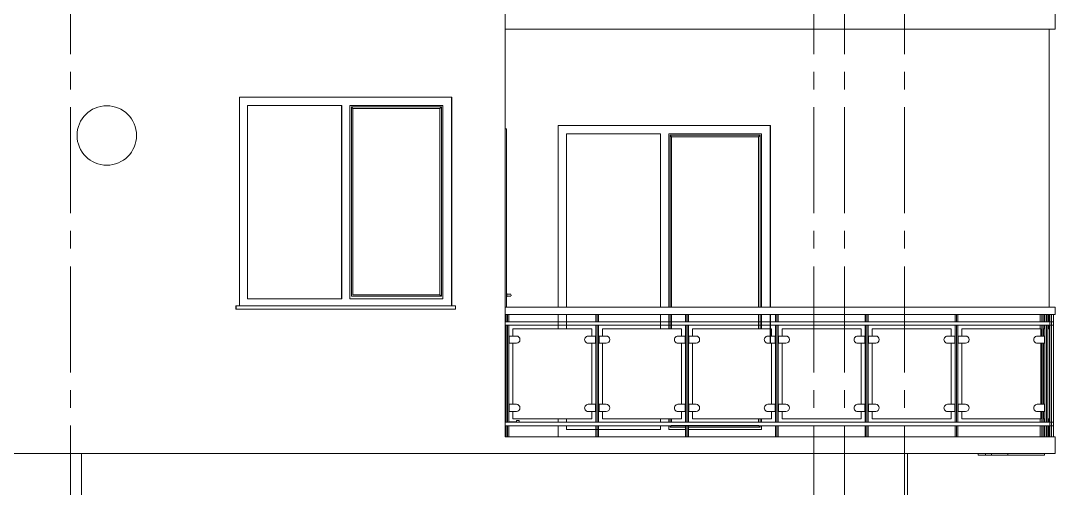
# Model space of a CAD drawing. Header units: millimetres. Extents: x 1373 to 40779, y 1939 to 6439.
# Drawn here: x 28348 to 29079, y 3839 to 4170 of the extents above; entities that cross this region are included whole.
import ezdxf

# ---------------------------------------------------------------- set-up
doc = ezdxf.new("R2010")
doc.units = ezdxf.units.MM
doc.linetypes.add('IMPORT-CENTER2', pattern=[112.5, 75, -12.5, 12.5, -12.5])
for name, color, linetype, lineweight in [('A-DOOR', 31, 'Continuous', 18), ('A-DOOR-FRAM', 31, 'Continuous', 18), ('A-FLOR', 192, 'Continuous', 30), ('A-FLOR-HRAL', 11, 'Continuous', 18), ('A-GLAZ', 151, 'Continuous', 18), ('A-WALL', 20, 'Continuous', 9), ('HESAPLAMALAR', 2, 'Continuous', 30), ('S-GRID', 252, 'IMPORT-CENTER2', 5)]:
    doc.layers.add(name, color=color, linetype=linetype, lineweight=lineweight)
doc.layers.add('Çember', color=7, linetype='Continuous')

# ---------------------------------------------------------------- blocks, each defined once
blk = doc.blocks.new('IJJJ')
at = {"layer": 'A-GLAZ'}
for p, q in [((28877.56, 4867.2), (28877.56, 4995.76)), ((28733.69, 4867.2), (28733.69, 4989.76)), ((28733.69, 4989.76), (28800.13, 4989.76)), ((28800.05, 4867.2), (28800.05, 4989.76)), ((28800.13, 4989.76), (28800.13, 4867.2)), ((28805.93, 4867.2), (28805.93, 4989.76)), ((28805.93, 4989.76), (28871.56, 4989.76)), ((28807.03, 4988.77), (28807.03, 4867.2)), ((28807.03, 4988.77), (28870.5, 4988.77)), ((28807.98, 4987.76), (28807.03, 4988.77)), ((28807.98, 4867.2), (28807.98, 4987.76)), ((28807.98, 4987.76), (28869.42, 4987.76)), ((28869.36, 4987.76), (28869.36, 4867.2)), ((28870.5, 4988.77), (28869.42, 4987.76)), ((28869.42, 4987.76), (28869.42, 4867.2)), ((28870.5, 4867.2), (28870.5, 4988.77)), ((28871.49, 4867.2), (28871.49, 4989.76)), ((28871.56, 4989.76), (28871.56, 4867.2)), ((28733.69, 4851.96), (28733.69, 4862.12)), ((28800.05, 4851.96), (28800.05, 4862.12)), ((28800.13, 4862.12), (28800.13, 4851.96)), ((28805.93, 4851.96), (28805.93, 4862.12)), ((28807.03, 4862.12), (28807.03, 4851.96)), ((28807.98, 4851.96), (28807.98, 4862.12)), ((28869.36, 4862.12), (28869.36, 4851.96)), ((28869.42, 4862.12), (28869.42, 4851.96)), ((28870.5, 4851.96), (28870.5, 4862.12)), ((28871.49, 4851.96), (28871.49, 4862.12)), ((28871.56, 4862.12), (28871.56, 4851.96)), ((28877.56, 4841.8), (28877.56, 4862.12)), ((28733.69, 4785.92), (28733.69, 4788.46)), ((28800.05, 4785.92), (28800.05, 4788.46)), ((28800.13, 4788.46), (28800.13, 4785.92)), ((28805.93, 4785.92), (28805.93, 4788.46)), ((28807.03, 4788.46), (28807.03, 4785.92)), ((28807.98, 4785.92), (28807.98, 4788.46)), ((28869.36, 4788.46), (28869.36, 4785.92)), ((28869.42, 4788.46), (28869.42, 4785.92)), ((28870.5, 4785.92), (28870.5, 4788.46)), ((28871.49, 4785.92), (28871.49, 4788.46)), ((28871.56, 4788.46), (28871.56, 4785.92)), ((28733.69, 4780.76), (28733.69, 4783.38)), ((28800.13, 4780.76), (28733.69, 4780.76)), ((28800.05, 4780.76), (28800.05, 4783.38)), ((28800.13, 4783.38), (28800.13, 4780.76)), ((28805.93, 4780.76), (28805.93, 4783.38)), ((28817.94, 4780.76), (28805.93, 4780.76)), ((28807.03, 4782.54), (28807.98, 4783.56)), ((28807.03, 4783.38), (28807.03, 4782.54)), ((28807.03, 4782.54), (28817.94, 4782.54)), ((28869.42, 4783.56), (28807.98, 4783.56)), ((28819.84, 4782.54), (28870.5, 4782.54)), ((28871.56, 4780.76), (28819.84, 4780.76)), ((28870.5, 4782.54), (28869.42, 4783.56)), ((28870.5, 4782.54), (28870.5, 4783.38)), ((28871.49, 4780.76), (28871.49, 4783.38)), ((28871.56, 4783.38), (28871.56, 4780.76))]:
    blk.add_line(p, q, dxfattribs=at)
at = {"layer": 'A-WALL'}
for p, q in [((28727.95, 4995.76), (28877.81, 4995.76)), ((28727.95, 4867.2), (28727.95, 4995.76)), ((28877.81, 4995.76), (28877.81, 4867.2)), ((28727.95, 4851.96), (28727.95, 4862.12)), ((28877.81, 4862.12), (28877.81, 4841.8)), ((28727.95, 4785.92), (28727.95, 4788.46)), ((28727.95, 4775.76), (28727.95, 4783.38))]:
    blk.add_line(p, q, dxfattribs=at)

msp = doc.modelspace()

# ---------------------------------------------------------------- linework, layer by layer
at = {"layer": 'A-DOOR'}
for p, q in [((28691.56, 3975.76), (28691.56, 3976.98)), ((28693.06, 3976.46), (28691.56, 3976.46)), ((28691.56, 3974.54), (28691.56, 3975.76)), ((28691.56, 3975.06), (28693.06, 3975.06)), ((28693.07, 3976.46), (28693.06, 3976.46)), ((28693.06, 3975.06), (28693.1, 3975.06)), ((28693.11, 3976.46), (28693.07, 3976.46)), ((28693.1, 3975.06), (28693.14, 3975.06)), ((28693.15, 3976.46), (28693.11, 3976.46)), ((28693.14, 3975.06), (28693.18, 3975.06)), ((28693.19, 3976.46), (28693.15, 3976.46)), ((28693.18, 3975.06), (28693.22, 3975.06)), ((28693.23, 3976.46), (28693.19, 3976.46)), ((28693.22, 3975.06), (28693.26, 3975.06)), ((28693.27, 3976.46), (28693.23, 3976.46)), ((28693.26, 3975.06), (28693.29, 3975.06)), ((28693.31, 3976.46), (28693.27, 3976.46)), ((28693.29, 3975.06), (28693.33, 3975.06)), ((28693.34, 3976.46), (28693.31, 3976.46)), ((28693.33, 3975.06), (28693.37, 3975.06)), ((28693.38, 3976.46), (28693.34, 3976.46)), ((28693.37, 3975.06), (28693.41, 3975.06)), ((28693.42, 3976.46), (28693.38, 3976.46)), ((28693.41, 3975.06), (28693.45, 3975.06)), ((28693.46, 3976.46), (28693.42, 3976.46)), ((28693.45, 3975.06), (28693.48, 3975.06)), ((28693.49, 3976.46), (28693.46, 3976.46)), ((28693.48, 3975.06), (28693.52, 3975.06)), ((28693.53, 3976.46), (28693.49, 3976.46)), ((28693.52, 3975.06), (28693.55, 3975.06)), ((28693.56, 3976.46), (28693.53, 3976.46)), ((28693.55, 3975.06), (28693.59, 3975.06)), ((28693.6, 3976.46), (28693.56, 3976.46)), ((28693.59, 3975.06), (28693.62, 3975.06)), ((28693.63, 3976.46), (28693.6, 3976.46)), ((28693.62, 3975.06), (28693.65, 3975.06)), ((28693.66, 3976.46), (28693.63, 3976.46)), ((28693.65, 3975.06), (28693.69, 3975.06)), ((28693.69, 3976.46), (28693.66, 3976.46)), ((28693.72, 3976.46), (28693.69, 3976.46)), ((28693.69, 3975.06), (28693.72, 3975.06)), ((28693.75, 3976.46), (28693.72, 3976.46)), ((28693.72, 3975.06), (28693.75, 3975.06)), ((28693.78, 3976.46), (28693.75, 3976.46)), ((28693.75, 3975.06), (28693.77, 3975.06)), ((28693.77, 3975.06), (28693.8, 3975.06)), ((28693.81, 3976.46), (28693.78, 3976.46)), ((28693.8, 3975.06), (28693.83, 3975.06)), ((28693.83, 3976.46), (28693.81, 3976.46)), ((28693.86, 3976.46), (28693.83, 3976.46)), ((28693.83, 3975.06), (28693.85, 3975.06)), ((28693.85, 3975.06), (28693.88, 3975.06)), ((28693.88, 3976.46), (28693.86, 3976.46)), ((28693.9, 3976.46), (28693.88, 3976.46)), ((28693.88, 3975.06), (28693.9, 3975.06)), ((28693.93, 3976.46), (28693.9, 3976.46)), ((28693.9, 3975.06), (28693.92, 3975.06)), ((28693.92, 3975.06), (28693.94, 3975.06)), ((28693.94, 3976.46), (28693.93, 3976.46)), ((28693.96, 3976.46), (28693.94, 3976.46)), ((28693.94, 3975.06), (28693.96, 3975.06)), ((28693.98, 3976.46), (28693.96, 3976.46)), ((28693.96, 3975.06), (28693.97, 3975.06)), ((28693.97, 3975.06), (28693.99, 3975.06)), ((28693.99, 3976.46), (28693.98, 3976.46)), ((28694.01, 3976.46), (28693.99, 3976.46)), ((28693.99, 3975.06), (28694, 3975.06)), ((28694, 3975.06), (28694.02, 3975.06)), ((28694.02, 3976.46), (28694.01, 3976.46)), ((28694.03, 3976.46), (28694.02, 3976.46)), ((28694.02, 3975.06), (28694.03, 3975.06)), ((28694.04, 3976.46), (28694.03, 3976.46)), ((28694.03, 3975.06), (28694.04, 3975.06)), ((28694.05, 3976.46), (28694.04, 3976.46)), ((28694.04, 3976.46), (28694.04, 3976.46)), ((28694.04, 3975.06), (28694.04, 3975.06)), ((28694.04, 3975.06), (28694.05, 3975.06)), ((28694.06, 3976.46), (28694.05, 3976.46)), ((28694.05, 3976.46), (28694.05, 3976.46)), ((28694.05, 3975.06), (28694.05, 3975.06)), ((28694.05, 3975.06), (28694.06, 3975.06)), ((28694.06, 3976.46), (28694.06, 3976.46)), ((28694.06, 3975.06), (28694.06, 3975.06)), ((28700.46, 3887.26), (28698.46, 3887.26)), ((28698.46, 3887.26), (28698.46, 3885.94)), ((28700.46, 3887.26), (28700.46, 3885.94)), ((28698.46, 3886.26), (28692.96, 3886.26))]:
    msp.add_line(p, q, dxfattribs=at)
for start, end in [(60, 105), (255, 300), (0, 30), (330, 0)]:
    msp.add_arc((28694.06, 3975.76), 0.7, start, end, dxfattribs=at)
at = {"layer": 'A-DOOR-FRAM'}
for q in [(28690.46, 4093.26), (28691.46, 3967.24)]:
    msp.add_line((28691.46, 4093.26), q, dxfattribs=at)
at = {"layer": 'A-FLOR', "color": 1, "lineweight": 20}
for p, q in [((29078.98, 4175.76), (29078.98, 4163.76)), ((29078.98, 4163.76), (28690.46, 4163.76)), ((28690.46, 3875.76), (29078.98, 3875.76)), ((29078.98, 3875.76), (29078.98, 3863.76)), ((29078.98, 3863.76), (27240.7, 3863.76))]:
    msp.add_line(p, q, dxfattribs=at)
at = {"layer": 'A-FLOR-HRAL'}
for p, q in [((28690.46, 3967.2), (29078.98, 3967.2)), ((28690.46, 3962.12), (29078.98, 3962.12)), ((28690.47, 3875.76), (28690.47, 3962.12)), ((28690.98, 3957.04), (28690.98, 3962.12)), ((28691.06, 3957.04), (28691.06, 3962.12)), ((28692.96, 3962.12), (28692.96, 3957.04)), ((28754.42, 3957.04), (28754.42, 3962.12)), ((28754.5, 3957.04), (28754.5, 3962.12)), ((28756.4, 3962.12), (28756.4, 3957.04)), ((28817.86, 3957.04), (28817.86, 3962.12)), ((28817.94, 3957.04), (28817.94, 3962.12)), ((28819.84, 3962.12), (28819.84, 3957.04)), ((28881.3, 3957.04), (28881.3, 3962.12)), ((28881.38, 3957.04), (28881.38, 3962.12)), ((28883.28, 3962.12), (28883.28, 3957.04)), ((28944.74, 3957.04), (28944.74, 3962.12)), ((28944.82, 3957.04), (28944.82, 3962.12)), ((28946.72, 3962.12), (28946.72, 3957.04)), ((29008.18, 3957.04), (29008.18, 3962.12)), ((29008.26, 3957.04), (29008.26, 3962.12)), ((29010.16, 3962.12), (29010.16, 3957.04)), ((29068.34, 3957.04), (29068.34, 3962.12)), ((29069.47, 3957.04), (29069.47, 3962.12)), ((29069.55, 3957.04), (29069.55, 3962.12)), ((29071.46, 3957.04), (29071.46, 3962.12)), ((29071.62, 3957.04), (29071.62, 3962.12)), ((29071.7, 3957.04), (29071.7, 3962.12)), ((29073.6, 3962.12), (29073.6, 3957.04)), ((29074.22, 3957.04), (29074.22, 3962.12)), ((29074.99, 3957.04), (29074.99, 3962.12)), ((29075.07, 3962.12), (29075.07, 3875.76)), ((29076.4, 3875.76), (29076.4, 3962.12)), ((29077.61, 3875.76), (29077.61, 3962.12)), ((29078.98, 3967.2), (29078.98, 3962.12)), ((28690.46, 3957.04), (29077.66, 3957.04)), ((28690.46, 3954.5), (29077.66, 3954.5)), ((28690.98, 3885.92), (28690.98, 3954.5)), ((28691.06, 3885.92), (28691.06, 3954.5)), ((28692.96, 3954.5), (28692.96, 3885.92)), ((28754.42, 3885.92), (28754.42, 3954.5)), ((28754.5, 3885.92), (28754.5, 3954.5)), ((28756.4, 3954.5), (28756.4, 3885.92)), ((28817.86, 3885.92), (28817.86, 3954.5)), ((28817.94, 3885.92), (28817.94, 3954.5)), ((28819.84, 3954.5), (28819.84, 3885.92)), ((28881.3, 3885.92), (28881.3, 3954.5)), ((28881.38, 3885.92), (28881.38, 3954.5)), ((28883.28, 3954.5), (28883.28, 3885.92)), ((28944.74, 3885.92), (28944.74, 3954.5)), ((28944.82, 3885.92), (28944.82, 3954.5)), ((28946.72, 3954.5), (28946.72, 3885.92)), ((29008.18, 3885.92), (29008.18, 3954.5)), ((29008.26, 3885.92), (29008.26, 3954.5)), ((29010.16, 3954.5), (29010.16, 3885.92)), ((29068.34, 3951.96), (29068.34, 3954.5)), ((29069.47, 3946.88), (29069.47, 3954.5)), ((29069.55, 3946.88), (29069.55, 3954.5)), ((29071.46, 3951.96), (29071.46, 3954.5)), ((29071.62, 3885.92), (29071.62, 3954.5)), ((29071.7, 3885.92), (29071.7, 3954.5)), ((29073.6, 3954.5), (29073.6, 3885.92)), ((29074.22, 3951.96), (29074.22, 3954.5)), ((29074.99, 3885.92), (29074.99, 3954.5)), ((29077.66, 3957.04), (29077.66, 3954.5)), ((28693.21, 3941.8), (28693.21, 3946.88)), ((28693.21, 3946.88), (28693.29, 3946.88)), ((28698.37, 3946.88), (28693.29, 3946.88)), ((28693.29, 3946.88), (28693.29, 3941.8)), ((28695.78, 3946.88), (28695.78, 3951.96)), ((28695.78, 3951.96), (28695.8, 3951.96)), ((28751.63, 3951.96), (28695.8, 3951.96)), ((28695.8, 3951.96), (28695.8, 3946.88)), ((28749.12, 3946.88), (28749.04, 3946.88)), ((28754.2, 3946.88), (28749.12, 3946.88)), ((28751.63, 3946.88), (28751.63, 3951.96)), ((28754.2, 3941.8), (28754.2, 3946.88)), ((28756.65, 3941.8), (28756.65, 3946.88)), ((28756.65, 3946.88), (28756.73, 3946.88)), ((28761.81, 3946.88), (28756.73, 3946.88)), ((28756.73, 3946.88), (28756.73, 3941.8)), ((28759.22, 3946.88), (28759.22, 3951.96)), ((28759.22, 3951.96), (28759.24, 3951.96)), ((28815.07, 3951.96), (28759.24, 3951.96)), ((28759.24, 3951.96), (28759.24, 3946.88)), ((28812.56, 3946.88), (28812.48, 3946.88)), ((28817.64, 3946.88), (28812.56, 3946.88)), ((28815.07, 3946.88), (28815.07, 3951.96)), ((28817.64, 3941.8), (28817.64, 3946.88)), ((28820.09, 3941.8), (28820.09, 3946.88)), ((28820.09, 3946.88), (28820.17, 3946.88)), ((28825.25, 3946.88), (28820.17, 3946.88)), ((28820.17, 3946.88), (28820.17, 3941.8)), ((28822.66, 3946.88), (28822.66, 3951.96)), ((28822.66, 3951.96), (28822.68, 3951.96)), ((28878.51, 3951.96), (28822.68, 3951.96)), ((28822.68, 3951.96), (28822.68, 3946.88)), ((28876, 3946.88), (28875.92, 3946.88)), ((28881.08, 3946.88), (28876, 3946.88)), ((28878.51, 3946.88), (28878.51, 3951.96)), ((28881.08, 3941.8), (28881.08, 3946.88)), ((28883.53, 3941.8), (28883.53, 3946.88)), ((28883.53, 3946.88), (28883.61, 3946.88)), ((28888.69, 3946.88), (28883.61, 3946.88)), ((28883.61, 3946.88), (28883.61, 3941.8)), ((28886.1, 3946.88), (28886.1, 3951.96)), ((28886.1, 3951.96), (28886.12, 3951.96)), ((28941.95, 3951.96), (28886.12, 3951.96)), ((28886.12, 3951.96), (28886.12, 3946.88)), ((28939.44, 3946.88), (28939.36, 3946.88)), ((28944.52, 3946.88), (28939.44, 3946.88)), ((28941.95, 3946.88), (28941.95, 3951.96)), ((28944.52, 3941.8), (28944.52, 3946.88)), ((28946.97, 3941.8), (28946.97, 3946.88)), ((28946.97, 3946.88), (28947.05, 3946.88)), ((28952.13, 3946.88), (28947.05, 3946.88)), ((28947.05, 3946.88), (28947.05, 3941.8)), ((28949.54, 3946.88), (28949.54, 3951.96)), ((28949.54, 3951.96), (28949.56, 3951.96)), ((29005.39, 3951.96), (28949.56, 3951.96)), ((28949.56, 3951.96), (28949.56, 3946.88)), ((29002.88, 3946.88), (29002.8, 3946.88)), ((29007.96, 3946.88), (29002.88, 3946.88)), ((29005.39, 3946.88), (29005.39, 3951.96)), ((29007.96, 3941.8), (29007.96, 3946.88)), ((29010.41, 3941.8), (29010.41, 3946.88)), ((29010.41, 3946.88), (29010.49, 3946.88)), ((29015.57, 3946.88), (29010.49, 3946.88)), ((29010.49, 3946.88), (29010.49, 3941.8)), ((29012.98, 3946.88), (29012.98, 3951.96)), ((29012.98, 3951.96), (29013, 3951.96)), ((29068.83, 3951.96), (29013, 3951.96)), ((29013, 3951.96), (29013, 3946.88)), ((29066.32, 3946.88), (29066.24, 3946.88)), ((29071.4, 3946.88), (29066.32, 3946.88)), ((29068.83, 3946.88), (29068.83, 3951.96)), ((29070.63, 3951.96), (29070.63, 3946.88)), ((29071.62, 3951.96), (29070.63, 3951.96)), ((29071.4, 3941.8), (29071.4, 3946.88)), ((29074.99, 3951.96), (29073.6, 3951.96)), ((28693.21, 3941.8), (28693.29, 3941.8)), ((28693.29, 3941.8), (28698.37, 3941.8)), ((28695.78, 3898.62), (28695.78, 3941.8)), ((28695.8, 3941.8), (28695.8, 3898.62)), ((28749.04, 3941.8), (28749.12, 3941.8)), ((28749.12, 3941.8), (28754.2, 3941.8)), ((28751.63, 3898.62), (28751.63, 3941.8)), ((28756.65, 3941.8), (28756.73, 3941.8)), ((28756.73, 3941.8), (28761.81, 3941.8)), ((28759.22, 3898.62), (28759.22, 3941.8)), ((28759.24, 3941.8), (28759.24, 3898.62)), ((28812.48, 3941.8), (28812.56, 3941.8)), ((28812.56, 3941.8), (28817.64, 3941.8)), ((28815.07, 3898.62), (28815.07, 3941.8)), ((28820.09, 3941.8), (28820.17, 3941.8)), ((28820.17, 3941.8), (28825.25, 3941.8)), ((28822.66, 3898.62), (28822.66, 3941.8)), ((28822.68, 3941.8), (28822.68, 3898.62)), ((28875.92, 3941.8), (28876, 3941.8)), ((28876, 3941.8), (28881.08, 3941.8)), ((28878.51, 3898.62), (28878.51, 3941.8)), ((28883.53, 3941.8), (28883.61, 3941.8)), ((28883.61, 3941.8), (28888.69, 3941.8)), ((28886.1, 3898.62), (28886.1, 3941.8)), ((28886.12, 3941.8), (28886.12, 3898.62)), ((28939.36, 3941.8), (28939.44, 3941.8)), ((28939.44, 3941.8), (28944.52, 3941.8)), ((28941.95, 3898.62), (28941.95, 3941.8)), ((28946.97, 3941.8), (28947.05, 3941.8)), ((28947.05, 3941.8), (28952.13, 3941.8)), ((28949.54, 3898.62), (28949.54, 3941.8)), ((28949.56, 3941.8), (28949.56, 3898.62)), ((29002.8, 3941.8), (29002.88, 3941.8)), ((29002.88, 3941.8), (29007.96, 3941.8)), ((29005.39, 3898.62), (29005.39, 3941.8)), ((29010.41, 3941.8), (29010.49, 3941.8)), ((29010.49, 3941.8), (29015.57, 3941.8)), ((29012.98, 3898.62), (29012.98, 3941.8)), ((29013, 3941.8), (29013, 3898.62)), ((29066.24, 3941.8), (29066.32, 3941.8)), ((29066.32, 3941.8), (29071.4, 3941.8)), ((29068.83, 3898.62), (29068.83, 3941.8)), ((29069.47, 3898.62), (29069.47, 3941.8)), ((29069.55, 3898.62), (29069.55, 3941.8)), ((29070.63, 3941.8), (29070.63, 3898.62)), ((28693.21, 3893.54), (28693.21, 3898.62)), ((28693.21, 3898.62), (28693.29, 3898.62)), ((28698.37, 3898.62), (28693.29, 3898.62)), ((28693.29, 3898.62), (28693.29, 3893.54)), ((28749.12, 3898.62), (28749.04, 3898.62)), ((28754.2, 3898.62), (28749.12, 3898.62)), ((28754.2, 3893.54), (28754.2, 3898.62)), ((28756.65, 3893.54), (28756.65, 3898.62)), ((28756.65, 3898.62), (28756.73, 3898.62)), ((28761.81, 3898.62), (28756.73, 3898.62)), ((28756.73, 3898.62), (28756.73, 3893.54)), ((28812.56, 3898.62), (28812.48, 3898.62)), ((28817.64, 3898.62), (28812.56, 3898.62)), ((28817.64, 3893.54), (28817.64, 3898.62)), ((28820.09, 3893.54), (28820.09, 3898.62)), ((28820.09, 3898.62), (28820.17, 3898.62)), ((28825.25, 3898.62), (28820.17, 3898.62)), ((28820.17, 3898.62), (28820.17, 3893.54)), ((28876, 3898.62), (28875.92, 3898.62)), ((28881.08, 3898.62), (28876, 3898.62)), ((28881.08, 3893.54), (28881.08, 3898.62)), ((28883.53, 3893.54), (28883.53, 3898.62)), ((28883.53, 3898.62), (28883.61, 3898.62)), ((28888.69, 3898.62), (28883.61, 3898.62)), ((28883.61, 3898.62), (28883.61, 3893.54)), ((28939.44, 3898.62), (28939.36, 3898.62)), ((28944.52, 3898.62), (28939.44, 3898.62)), ((28944.52, 3893.54), (28944.52, 3898.62)), ((28946.97, 3893.54), (28946.97, 3898.62)), ((28946.97, 3898.62), (28947.05, 3898.62)), ((28952.13, 3898.62), (28947.05, 3898.62)), ((28947.05, 3898.62), (28947.05, 3893.54)), ((29002.88, 3898.62), (29002.8, 3898.62)), ((29007.96, 3898.62), (29002.88, 3898.62)), ((29007.96, 3893.54), (29007.96, 3898.62)), ((29010.41, 3893.54), (29010.41, 3898.62)), ((29010.41, 3898.62), (29010.49, 3898.62)), ((29015.57, 3898.62), (29010.49, 3898.62)), ((29010.49, 3898.62), (29010.49, 3893.54)), ((29066.32, 3898.62), (29066.24, 3898.62)), ((29071.4, 3898.62), (29066.32, 3898.62)), ((29071.4, 3893.54), (29071.4, 3898.62)), ((28693.21, 3893.54), (28693.29, 3893.54)), ((28693.29, 3893.54), (28698.37, 3893.54)), ((28695.78, 3888.46), (28695.78, 3893.54)), ((28695.78, 3888.46), (28695.8, 3888.46)), ((28695.8, 3893.54), (28695.8, 3888.46)), ((28695.8, 3888.46), (28751.63, 3888.46)), ((28749.04, 3893.54), (28749.12, 3893.54)), ((28749.12, 3893.54), (28754.2, 3893.54)), ((28751.63, 3888.46), (28751.63, 3893.54)), ((28756.65, 3893.54), (28756.73, 3893.54)), ((28756.73, 3893.54), (28761.81, 3893.54)), ((28759.22, 3888.46), (28759.22, 3893.54)), ((28759.22, 3888.46), (28759.24, 3888.46)), ((28759.24, 3893.54), (28759.24, 3888.46)), ((28759.24, 3888.46), (28815.07, 3888.46)), ((28812.48, 3893.54), (28812.56, 3893.54)), ((28812.56, 3893.54), (28817.64, 3893.54)), ((28815.07, 3888.46), (28815.07, 3893.54)), ((28820.09, 3893.54), (28820.17, 3893.54)), ((28820.17, 3893.54), (28825.25, 3893.54)), ((28822.66, 3888.46), (28822.66, 3893.54)), ((28822.66, 3888.46), (28822.68, 3888.46)), ((28822.68, 3893.54), (28822.68, 3888.46)), ((28822.68, 3888.46), (28878.51, 3888.46)), ((28875.92, 3893.54), (28876, 3893.54)), ((28876, 3893.54), (28881.08, 3893.54)), ((28878.51, 3888.46), (28878.51, 3893.54)), ((28883.53, 3893.54), (28883.61, 3893.54)), ((28883.61, 3893.54), (28888.69, 3893.54)), ((28886.1, 3888.46), (28886.1, 3893.54)), ((28886.1, 3888.46), (28886.12, 3888.46)), ((28886.12, 3893.54), (28886.12, 3888.46)), ((28886.12, 3888.46), (28941.95, 3888.46)), ((28939.36, 3893.54), (28939.44, 3893.54)), ((28939.44, 3893.54), (28944.52, 3893.54)), ((28941.95, 3888.46), (28941.95, 3893.54)), ((28946.97, 3893.54), (28947.05, 3893.54)), ((28947.05, 3893.54), (28952.13, 3893.54)), ((28949.54, 3888.46), (28949.54, 3893.54)), ((28949.54, 3888.46), (28949.56, 3888.46)), ((28949.56, 3893.54), (28949.56, 3888.46)), ((28949.56, 3888.46), (29005.39, 3888.46)), ((29002.8, 3893.54), (29002.88, 3893.54)), ((29002.88, 3893.54), (29007.96, 3893.54)), ((29005.39, 3888.46), (29005.39, 3893.54)), ((29010.41, 3893.54), (29010.49, 3893.54)), ((29010.49, 3893.54), (29015.57, 3893.54)), ((29012.98, 3888.46), (29012.98, 3893.54)), ((29012.98, 3888.46), (29013, 3888.46)), ((29013, 3893.54), (29013, 3888.46)), ((29013, 3888.46), (29068.83, 3888.46)), ((29066.24, 3893.54), (29066.32, 3893.54)), ((29066.32, 3893.54), (29071.4, 3893.54)), ((29068.34, 3885.92), (29068.34, 3888.46)), ((29068.83, 3888.46), (29068.83, 3893.54)), ((29069.47, 3885.92), (29069.47, 3893.54)), ((29069.55, 3885.92), (29069.55, 3893.54)), ((29070.63, 3893.54), (29070.63, 3888.46)), ((29070.63, 3888.46), (29071.62, 3888.46)), ((29071.46, 3885.92), (29071.46, 3888.46)), ((29073.6, 3888.46), (29074.99, 3888.46)), ((29074.22, 3885.92), (29074.22, 3888.46)), ((28690.46, 3885.92), (29077.66, 3885.92)), ((28690.46, 3883.38), (29077.66, 3883.38)), ((28690.98, 3875.76), (28690.98, 3883.38)), ((28691.06, 3875.76), (28691.06, 3883.38)), ((28692.96, 3883.38), (28692.96, 3875.76)), ((28754.42, 3875.76), (28754.42, 3883.38)), ((28754.5, 3875.76), (28754.5, 3883.38)), ((28756.4, 3883.38), (28756.4, 3875.76)), ((28817.86, 3875.76), (28817.86, 3883.38)), ((28817.94, 3875.76), (28817.94, 3883.38)), ((28819.84, 3883.38), (28819.84, 3875.76)), ((28881.3, 3875.76), (28881.3, 3883.38)), ((28881.38, 3875.76), (28881.38, 3883.38)), ((28883.28, 3883.38), (28883.28, 3875.76)), ((28944.74, 3875.76), (28944.74, 3883.38)), ((28944.82, 3875.76), (28944.82, 3883.38)), ((28946.72, 3883.38), (28946.72, 3875.76)), ((29008.18, 3875.76), (29008.18, 3883.38)), ((29008.26, 3875.76), (29008.26, 3883.38)), ((29010.16, 3883.38), (29010.16, 3875.76)), ((29068.34, 3875.76), (29068.34, 3883.38)), ((29069.47, 3875.76), (29069.47, 3883.38)), ((29069.55, 3875.76), (29069.55, 3883.38)), ((29071.46, 3875.76), (29071.46, 3883.38)), ((29071.62, 3875.76), (29071.62, 3883.38)), ((29071.7, 3875.76), (29071.7, 3883.38)), ((29073.6, 3883.38), (29073.6, 3875.76)), ((29074.22, 3875.76), (29074.22, 3883.38)), ((29074.99, 3875.76), (29074.99, 3883.38)), ((29077.66, 3885.92), (29077.66, 3883.38))]:
    msp.add_line(p, q, dxfattribs=at)
at = {"layer": 'A-FLOR-HRAL', "linetype": 'Continuous'}
for p, q in [((28692.01, 3957.04), (28692.01, 3962.12)), ((28755.45, 3957.04), (28755.45, 3962.12)), ((28818.89, 3957.04), (28818.89, 3962.12)), ((28882.33, 3957.04), (28882.33, 3962.12)), ((28945.77, 3957.04), (28945.77, 3962.12)), ((29009.21, 3957.04), (29009.21, 3962.12)), ((29068.25, 3957.04), (29068.25, 3960.43)), ((29070.51, 3957.04), (29070.51, 3962.12)), ((29072.65, 3957.04), (29072.65, 3962.12)), ((28692.01, 3885.92), (28692.01, 3954.5)), ((28754.46, 3957.04), (28754.46, 3958.8)), ((28755.45, 3885.92), (28755.45, 3954.5)), ((28817.9, 3957.04), (28817.9, 3958.82)), ((28818.89, 3885.92), (28818.89, 3954.5)), ((28881.34, 3957.04), (28881.34, 3958.82)), ((28882.33, 3885.92), (28882.33, 3954.5)), ((28944.78, 3957.04), (28944.78, 3958.82)), ((28945.77, 3885.92), (28945.77, 3954.5)), ((29009.21, 3885.92), (29009.21, 3954.5)), ((29069.51, 3957.04), (29069.51, 3958.83)), ((29070.51, 3946.88), (29070.51, 3954.5)), ((29071.66, 3957.04), (29071.66, 3958.82)), ((29072.65, 3885.92), (29072.65, 3954.5)), ((28693.25, 3941.8), (28693.25, 3944.34)), ((28756.69, 3941.8), (28756.69, 3944.31)), ((28820.13, 3941.8), (28820.13, 3944.31)), ((28883.57, 3941.8), (28883.57, 3944.31)), ((28947.01, 3941.8), (28947.01, 3944.31)), ((29010.45, 3941.8), (29010.45, 3944.36)), ((29070.51, 3898.62), (29070.51, 3941.8)), ((28754.46, 3885.92), (28754.46, 3889.71)), ((28817.9, 3885.92), (28817.9, 3889.75)), ((28881.34, 3885.92), (28881.34, 3889.75)), ((28944.78, 3885.92), (28944.78, 3889.75)), ((29008.22, 3885.92), (29008.22, 3889.74)), ((29069.51, 3885.92), (29069.51, 3889.77)), ((29070.51, 3885.92), (29070.51, 3893.54)), ((28691.02, 3885.92), (28691.02, 3886.64)), ((28692.01, 3875.76), (28692.01, 3883.38)), ((28755.45, 3875.76), (28755.45, 3883.38)), ((28818.89, 3875.76), (28818.89, 3883.38)), ((28882.33, 3875.76), (28882.33, 3883.38)), ((28945.77, 3875.76), (28945.77, 3883.38)), ((29009.21, 3875.76), (29009.21, 3883.38)), ((29070.51, 3875.76), (29070.51, 3883.38)), ((29072.65, 3875.76), (29072.65, 3883.38)), ((28817.9, 3875.76), (28817.9, 3878.24)), ((28881.34, 3875.76), (28881.34, 3878.24)), ((28944.78, 3875.76), (28944.78, 3878.24)), ((29008.22, 3875.76), (29008.22, 3878.23)), ((29069.51, 3875.76), (29069.51, 3878.25))]:
    msp.add_line(p, q, dxfattribs=at)
at = {"layer": 'A-FLOR-HRAL'}
for centre, ratio, start_param, end_param in [((28698.37, 3944.34), 0.999054, 3.141593, 6.283185), ((28749.12, 3944.34), 0.999054, 0, 3.141593), ((28761.81, 3944.34), 0.999054, 3.141593, 6.283185), ((28812.56, 3944.34), 0.999054, 0, 3.141593), ((28825.25, 3944.34), 0.999054, 3.141593, 6.283185), ((28876, 3944.34), 0.999054, 0, 3.141593), ((28888.69, 3944.34), 0.999054, 3.141593, 6.283185), ((28939.44, 3944.34), 0.999054, 0, 3.141593), ((28952.13, 3944.34), 0.999054, 3.141593, 6.283185), ((29002.88, 3944.34), 0.999054, 0, 3.141593), ((29015.57, 3944.34), 0.999054, 3.141593, 6.283185), ((29066.32, 3944.34), 0.999054, 0, 3.141593), ((29075.08, 3944.34), 0.043477, 0.851761, 2.289831), ((28698.37, 3896.08), 0.999054, 3.141593, 6.283185), ((28749.12, 3896.08), 0.999054, 0, 3.141593), ((28761.81, 3896.08), 0.999054, 3.141593, 6.283185), ((28812.56, 3896.08), 0.999054, 0, 3.141593), ((28825.25, 3896.08), 0.999054, 3.141593, 6.283185), ((28876, 3896.08), 0.999054, 0, 3.141593), ((28888.69, 3896.08), 0.999054, 3.141593, 6.283185), ((28939.44, 3896.08), 0.999054, 0, 3.141593), ((28952.13, 3896.08), 0.999054, 3.141593, 6.283185), ((29002.88, 3896.08), 0.999054, 0, 3.141593), ((29015.57, 3896.08), 0.999054, 3.141593, 6.283185), ((29066.32, 3896.08), 0.999054, 0, 3.141593), ((29075.08, 3896.08), 0.043477, 0.851761, 2.289831)]:
    msp.add_ellipse(centre, major_axis=(0, 2.54), ratio=ratio, start_param=start_param, end_param=end_param, dxfattribs=at)
at = {"layer": 'A-GLAZ'}
for p, q in [((28652.46, 3968.26), (28652.46, 4115.76)), ((28508.6, 3973.26), (28508.6, 4109.76)), ((28508.6, 4109.76), (28575.03, 4109.76)), ((28574.96, 3973.26), (28574.96, 4109.76)), ((28575.03, 4109.76), (28575.03, 3973.26)), ((28580.83, 3973.26), (28580.83, 4109.76)), ((28580.83, 4109.76), (28646.47, 4109.76)), ((28581.93, 4108.77), (28581.93, 3975.04)), ((28581.93, 4108.77), (28645.4, 4108.77)), ((28582.89, 4107.76), (28581.93, 4108.77)), ((28582.89, 3976.06), (28582.89, 4107.76)), ((28582.89, 4107.76), (28644.33, 4107.76)), ((28644.26, 4107.76), (28644.26, 3976.06)), ((28645.4, 4108.77), (28644.33, 4107.76)), ((28644.33, 4107.76), (28644.33, 3976.06)), ((28645.4, 3975.04), (28645.4, 4108.77)), ((28646.39, 3973.26), (28646.39, 4109.76)), ((28646.47, 4109.76), (28646.47, 3973.26)), ((28581.93, 3975.04), (28645.4, 3975.04)), ((28644.33, 3976.06), (28582.89, 3976.06)), ((28645.4, 3975.04), (28644.33, 3976.06)), ((28500.35, 3968.26), (28500.46, 3968.26)), ((28500.35, 3968.26), (28500.35, 3965.76)), ((28500.46, 3968.26), (28655.31, 3968.26)), ((28500.46, 3965.76), (28500.46, 3968.26)), ((28575.03, 3973.26), (28508.6, 3973.26)), ((28646.47, 3973.26), (28580.83, 3973.26)), ((28655.31, 3968.26), (28655.31, 3965.76)), ((28500.46, 3965.76), (28500.35, 3965.76)), ((28655.31, 3965.76), (28500.46, 3965.76)), ((29024.6, 3862.76), (29024.6, 3863.76)), ((29029.76, 3862.76), (29024.6, 3862.76)), ((29029.76, 3863.76), (29029.76, 3862.76)), ((29034, 3862.76), (29029.76, 3862.76)), ((29034, 3862.76), (29034, 3863.76)), ((29045.41, 3862.76), (29034, 3862.76)), ((29045.41, 3863.76), (29045.41, 3862.76)), ((29071.39, 3862.76), (29045.41, 3862.76)), ((29071.39, 3862.76), (29071.39, 3863.76))]:
    msp.add_line(p, q, dxfattribs=at)
at = {"layer": 'A-WALL'}
for p, q in [((28690.46, 3875.76), (28690.46, 5063.76)), ((29074.7, 3967.2), (29074.7, 4163.76)), ((28502.85, 4115.76), (28652.71, 4115.76)), ((28502.85, 3968.26), (28502.85, 4115.76)), ((28652.71, 4115.76), (28652.71, 3968.26)), ((29074.7, 3957.04), (29074.7, 3962.12)), ((29074.7, 3951.96), (29074.7, 3954.5)), ((29074.7, 3885.92), (29074.7, 3888.46)), ((29074.7, 3875.76), (29074.7, 3883.38)), ((28391.37, 3863.76), (28391.37, 3575.76)), ((28974.64, 3863.76), (28974.64, 3575.76))]:
    msp.add_line(p, q, dxfattribs=at)
at = {"layer": 'S-GRID', "lineweight": 18}
for p, q in [((28383.46, 3021.14), (28383.46, 5522.12)), ((28908.41, 3021.14), (28908.41, 5522.12)), ((28930.18, 3021.14), (28930.18, 5522.12)), ((28972.56, 3021.14), (28972.56, 5522.12))]:
    msp.add_line(p, q, dxfattribs=at)
at = {"layer": 'Çember', "color": 1, "linetype": 'Continuous', "lineweight": 5}
msp.add_circle((28409.12, 4088.63), 21.02, dxfattribs=at)

# ---------------------------------------------------------------- block references
at = {"layer": 'HESAPLAMALAR', "color": 4}
msp.add_blockref('IJJJ', (0, -900), dxfattribs=at)

doc.saveas('drawing.dxf')
